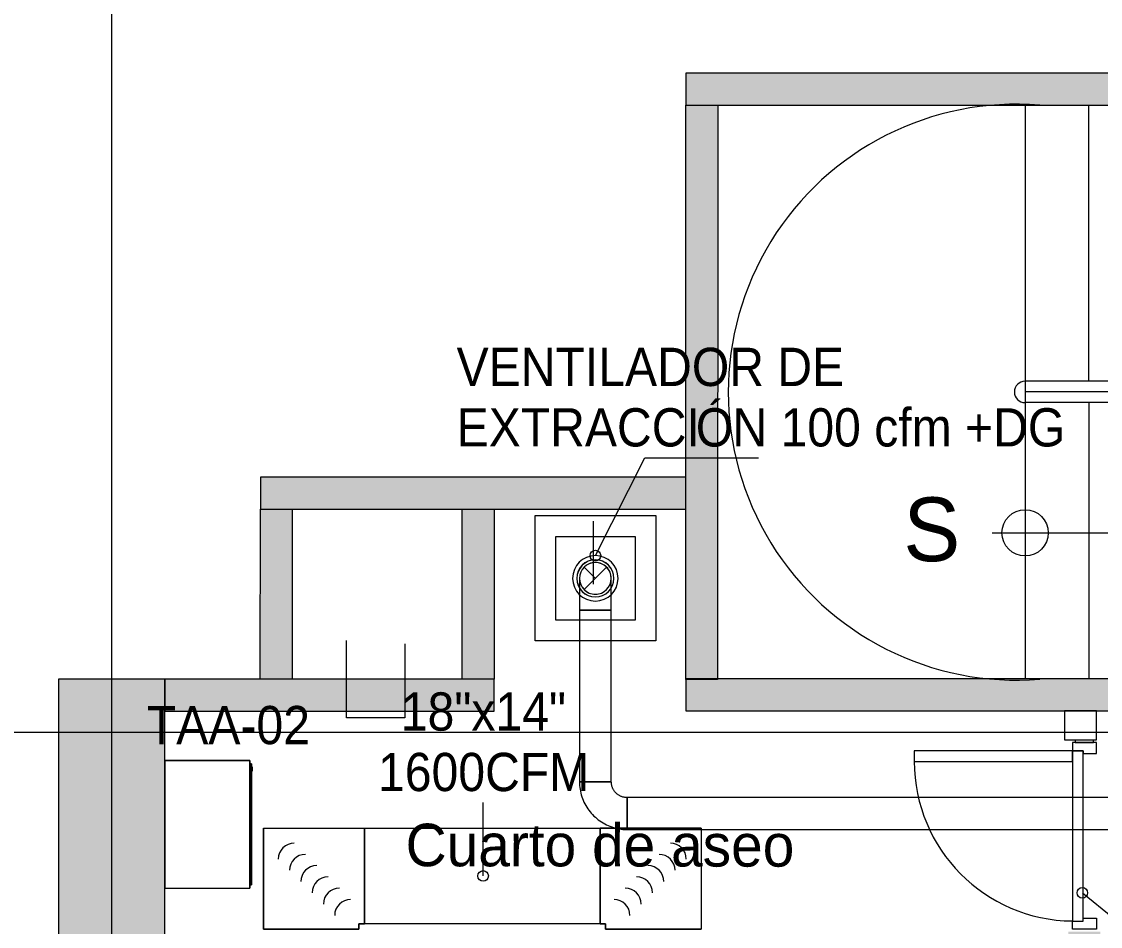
# Model space of a CAD drawing. Header units: metres. Extents: x 31.9 to 124, y -29 to 44.
# Drawn here: x 63.58 to 68.65, y -12.84 to -8.58 of the extents above; entities that cross this region are included whole.
import ezdxf

# ---------------------------------------------------------------- set-up
doc = ezdxf.new("R2010")
doc.units = ezdxf.units.M
doc.header["$LTSCALE"] = 100
doc.linetypes.add('Hidden 1_5', pattern=[0.0022, 0.0015, -0.0007])
for name, color, linetype, lineweight in [('A-GENM', 7, 'Continuous', 18), ('ARQ', 8, 'Continuous', 0), ('G-ANNO-TEXT', 7, 'Continuous', 9), ('M-EQPM', 7, 'Continuous', 18), ('M-EQPM-IDEN', 7, 'Continuous', 9), ('M-HVAC-DUCT', 7, 'Continuous', 18), ('M-HVAC-DUCT-ANNO', 7, 'Hidden 1_5', 18), ('M-HVAC-DUCT-IDEN', 7, 'Continuous', 9)]:
    doc.layers.add(name, color=color, linetype=linetype, lineweight=lineweight)
doc.styles.add('SansSerif', font='SANSS__.TTF', dxfattribs={"width": 0.9, "height": 0.18})

# ---------------------------------------------------------------- blocks, each defined once
blk = doc.blocks.new('Est etapa 3 torre')
at = {"layer": 'ARQ'}
h = blk.add_hatch(color=256, dxfattribs=at)
h.paths.add_polyline_path([(1123.5504, -5959.124), (1123.0504, -5959.124), (1123.0504, -5957.624), (1123.5504, -5957.624)])
h.paths.add_polyline_path([(1116.0504, -5959.124), (1115.5504, -5959.124), (1115.5504, -5957.624), (1116.0504, -5957.624)])
h.paths.add_polyline_path([(1139.548, -5959.124), (1139.048, -5959.124), (1139.048, -5957.624), (1139.548, -5957.624)])
h.paths.add_polyline_path([(1132.0504, -5959.124), (1131.5504, -5959.124), (1131.5504, -5957.624), (1132.0504, -5957.624)])
h.paths.add_polyline_path([(1140.048, -5967.6488), (1140.048, -5968.1488), (1138.548, -5968.1488), (1138.548, -5967.6488)])
h.paths.add_polyline_path([(1124.0504, -5967.6488), (1124.0504, -5968.1488), (1122.5504, -5968.1488), (1122.5504, -5967.6488)])
h.paths.add_polyline_path([(1131.0504, -5967.6488), (1131.0504, -5968.1488), (1132.5504, -5968.1488), (1132.5504, -5967.6488)])
h.paths.add_polyline_path([(1115.0504, -5967.6488), (1115.0504, -5968.1488), (1116.5504, -5968.1488), (1116.5504, -5967.6488)])
h.paths.add_polyline_path([(1140.048, -5975.6488), (1140.048, -5976.1488), (1138.548, -5976.1488), (1138.548, -5975.6488)])
h.paths.add_polyline_path([(1124.0504, -5975.6488), (1124.0504, -5976.1488), (1122.5504, -5976.1488), (1122.5504, -5975.6488)])
h.paths.add_polyline_path([(1131.0504, -5975.6488), (1131.0504, -5976.1488), (1132.5504, -5976.1488), (1132.5504, -5975.6488)])
h.paths.add_polyline_path([(1115.0504, -5975.6488), (1115.0504, -5976.1488), (1116.5504, -5976.1488), (1116.5504, -5975.6488)])
h.paths.add_polyline_path([(1140.048, -5985.7488), (1140.048, -5986.2488), (1138.548, -5986.2488), (1138.548, -5985.7488)])
h.paths.add_polyline_path([(1124.0504, -5985.7488), (1124.0504, -5986.2488), (1122.5504, -5986.2488), (1122.5504, -5985.7488)])
h.paths.add_polyline_path([(1131.0504, -5985.7488), (1131.0504, -5986.2488), (1132.5504, -5986.2488), (1132.5504, -5985.7488)])
h.paths.add_polyline_path([(1115.0504, -5985.7488), (1115.0504, -5986.2488), (1116.5504, -5986.2488), (1116.5504, -5985.7488)])
h.paths.add_polyline_path([(1140.048, -5993.7488), (1140.048, -5994.2488), (1138.548, -5994.2488), (1138.548, -5993.7488)])
h.paths.add_polyline_path([(1124.0504, -5993.7488), (1124.0504, -5994.2488), (1122.5504, -5994.2488), (1122.5504, -5993.7488)])
h.paths.add_polyline_path([(1131.0504, -5993.7488), (1131.0504, -5994.2488), (1132.5504, -5994.2488), (1132.5504, -5993.7488)])
h.paths.add_polyline_path([(1115.0504, -5993.7488), (1115.0504, -5994.2488), (1116.5504, -5994.2488), (1116.5504, -5993.7488)])
h.paths.add_polyline_path([(1132.0504, -6003.4264), (1131.5504, -6003.4264), (1131.5504, -6004.9218), (1132.0504, -6004.9218)])
h.paths.add_polyline_path([(1138.1528, -6003.4238), (1139.6528, -6003.4238), (1139.6528, -6003.9238), (1138.1528, -6003.9238)])
h.paths.add_polyline_path([(1116.0504, -6004.9241), (1116.0504, -6003.4241), (1115.5504, -6003.4241), (1115.5504, -6004.9241)])
h.paths.add_polyline_path([(1123.5504, -6004.9241), (1123.5504, -6003.4241), (1123.0504, -6003.4241), (1123.0504, -6004.9241)])
h.paths.add_polyline_path([(1139.048, -6011.9488), (1139.048, -6009.5488), (1139.548, -6009.5488), (1139.548, -6011.9488)])
h.paths.add_polyline_path([(1131.5504, -6009.5488), (1131.5504, -6011.9488), (1132.0504, -6011.9488), (1132.0504, -6009.5488)])
h.paths.add_polyline_path([(1123.0504, -6009.5488), (1123.0504, -6011.9488), (1123.5504, -6011.9488), (1123.5504, -6009.5488)])
h.paths.add_polyline_path([(1116.0504, -6009.5488), (1116.0504, -6011.9488), (1115.5504, -6011.9488), (1115.5504, -6009.5488)])
for p, q in [((1131.8004, -5955.3542), (1131.8004, -6014.9141)), ((1113.6705, -6003.6738), (1145.3332, -6003.6738))]:
    blk.add_line(p, q, dxfattribs=at)
blk.add_lwpolyline([(1132.0504, -6004.9241), (1132.0504, -6003.4241), (1131.5504, -6003.4241), (1131.5504, -6004.9241)], close=True, dxfattribs=at)
blk = doc.blocks.new('P6-7-8')
at = {"layer": 'ARQ', "ltscale": 0.03}
h = blk.add_hatch(color=256, dxfattribs=at)
h.dxf.hatch_style = 1
h.paths.add_polyline_path([(129.3866, -2853.8558), (129.3866, -2854.0058), (129.7348, -2854.0058), (129.7348, -2853.8558)])
h.paths.add_polyline_path([(129.7348, -2853.8558), (129.8848, -2853.8558), (129.8848, -2855.2067), (129.7348, -2855.2067)])
h.paths.add_polyline_path([(132.4463, -2855.3568), (132.4463, -2855.2067), (129.3866, -2855.2064), (129.3866, -2855.3564)])
h.paths.add_polyline_path([(129.0366, -2859.9805), (129.0366, -2855.3558), (128.8866, -2855.3558), (128.8866, -2859.6151), (128.8866, -2859.9805)])
h.paths.add_polyline_path([(132.4462, -2858.5312), (132.2962, -2858.5312), (132.2962, -2855.3568), (132.4462, -2855.3568)])
h.paths.add_polyline_path([(131.046, -2858.3812), (131.0462, -2860.0708), (131.3462, -2860.0708), (131.3462, -2859.9205), (131.1971, -2859.9207), (131.196, -2858.3812)])
h.paths.add_polyline_path([(132.4462, -2859.9205), (132.2962, -2859.9205), (132.2962, -2860.5702), (132.4462, -2860.5702)])
h.paths.add_polyline_path([(132.2463, -2860.0708), (132.2962, -2860.0706), (132.2962, -2859.9205), (132.2463, -2859.9207)])
h.paths.add_polyline_path([(128.8866, -2862.4152), (132.4463, -2862.4152), (132.4463, -2862.2651), (129.3866, -2862.2651), (129.3866, -2862.3806), (128.8866, -2862.3806)])
h.paths.add_polyline_path([(132.2962, -2861.7703), (132.2962, -2862.2651), (132.4463, -2862.2651), (132.4463, -2861.7703)])
h.paths.add_polyline_path([(135.762, -2859.9205), (135.762, -2860.0705), (135.1955, -2860.0705), (135.1955, -2862.4352), (135.0455, -2862.4352), (135.0455, -2859.9205)])
h.paths.add_polyline_path([(138.3144, -2859.9205), (138.3144, -2860.0705), (137.8866, -2860.0705), (137.8866, -2859.9806), (137.3866, -2859.9806), (137.3866, -2860.0705), (136.962, -2860.0705), (136.962, -2859.9205)])
h.paths.add_polyline_path([(135.1955, -2862.4352), (142.2381, -2862.4352), (142.2381, -2862.2825), (135.1955, -2862.2825)])
h.paths.add_polyline_path([(140.5135, -2859.9206), (140.5135, -2860.0706), (139.5144, -2860.0706), (139.5144, -2859.9206)])
h.paths.add_polyline_path([(139.9389, -2862.2825), (140.089, -2862.2825), (140.089, -2860.0706), (139.939, -2860.0706), (139.939, -2860.0686), (139.9389, -2862.2825), (139.9389, -2862.2825)])
h.paths.add_polyline_path([(141.7135, -2859.9206), (141.7135, -2860.0706), (142.2381, -2860.0706), (142.2381, -2862.4352), (142.3882, -2862.4352), (142.3882, -2859.9206)])
h.paths.add_polyline_path([(145.3842, -2862.2806), (149.1854, -2862.2806), (149.1854, -2862.4306), (145.3842, -2862.4306)])
h.paths.add_polyline_path([(144.8341, -2862.4306), (144.8341, -2859.9806), (144.8842, -2859.9806), (144.8842, -2862.3806), (145.3842, -2862.3806), (145.3842, -2862.4306)])
h.paths.add_polyline_path([(148.6195, -2860.7769), (148.6195, -2862.2806), (148.4694, -2862.2806), (148.4694, -2860.7769)])
h.paths.add_polyline_path([(148.6195, -2860.7769), (149.0353, -2860.7769), (149.0353, -2860.9269), (148.6195, -2860.927)])
h.paths.add_polyline_path([(149.1854, -2860.7769), (149.1854, -2862.2806), (149.0354, -2862.2806), (149.0353, -2860.7769)])
h.paths.add_polyline_path([(146.0333, -2858.4611), (149.0353, -2858.461), (149.0353, -2858.6111), (146.0333, -2858.6112)])
h.paths.add_polyline_path([(146.4926, -2857.5198), (146.4926, -2858.461), (146.6427, -2858.461), (146.6427, -2857.5198)])
h.paths.add_polyline_path([(144.8327, -2856.359), (144.8341, -2859.9806), (144.9842, -2859.9806), (144.9828, -2856.359)])
h.paths.add_polyline_path([(145.127, -2858.4611), (144.9836, -2858.4611), (144.9836, -2858.6112), (145.127, -2858.6112)])
h.paths.add_polyline_path([(146.4926, -2856.369), (149.0353, -2856.369), (149.0353, -2856.519), (146.4926, -2856.519)])
h.paths.add_polyline_path([(149.1854, -2856.369), (149.1854, -2857.5723), (149.0354, -2857.5723), (149.0353, -2856.369)])
h.paths.add_polyline_path([(146.4926, -2852.6021), (146.4926, -2854.1615), (146.6427, -2854.1615), (146.6426, -2852.6021)])
h.paths.add_polyline_path([(148.5879, -2852.6043), (146.4926, -2852.6004), (146.4926, -2852.4504), (148.5887, -2852.4545)])
h.paths.add_polyline_path([(148.8053, -2851.006), (140.3375, -2851.0061), (140.3375, -2851.1561), (148.8053, -2851.156)])
h.paths.add_polyline_path([(140.3375, -2853.8568), (140.3379, -2851.1561), (140.4879, -2851.1561), (140.4875, -2853.8567)])
h = blk.add_hatch(color=256, dxfattribs=at)
h.dxf.hatch_style = 1
h.paths.add_polyline_path([(140.3375, -2852.9059), (138.3366, -2852.906), (138.3366, -2853.056), (140.3375, -2853.0559)])
h.paths.add_polyline_path([(139.4367, -2853.0559), (139.4356, -2854.0059), (137.8866, -2854.0061), (137.8866, -2853.8561), (138.3356, -2853.8557), (138.3366, -2853.056), (138.4866, -2853.0593), (138.4856, -2853.8554), (139.2861, -2853.856), (139.2872, -2853.0559)])
h = blk.add_hatch(color=256, dxfattribs=at)
h.dxf.hatch_style = 1
h.paths.add_polyline_path([(143.989, -2853.8549), (140.3375, -2853.855), (140.3375, -2854.005), (143.989, -2854.0049)])
h.paths.add_polyline_path([(138.6866, -2855.3571), (138.6866, -2855.2071), (139.2504, -2855.2067), (139.2504, -2855.3568)])
h.paths.add_polyline_path([(140.0504, -2855.3573), (140.0504, -2855.2073), (140.7044, -2855.207), (140.7044, -2855.357)])
h.paths.add_polyline_path([(142.1381, -2855.3576), (142.1381, -2855.2075), (141.5044, -2855.207), (141.5044, -2855.357)])
h.paths.add_polyline_path([(142.2882, -2856.369), (142.1381, -2856.369), (142.1381, -2855.044), (142.2881, -2855.044)])
h.paths.add_polyline_path([(135.0455, -2856.369), (142.2882, -2856.369), (142.2882, -2856.519), (135.0455, -2856.519)])
h.paths.add_polyline_path([(140.639, -2856.3689), (140.4889, -2856.3689), (140.4889, -2855.3571), (140.6389, -2855.3571)])
h.paths.add_polyline_path([(138.9898, -2856.3688), (138.8398, -2856.3688), (138.8397, -2855.357), (138.9897, -2855.357)])
h.paths.add_polyline_path([(135.0457, -2856.369), (135.0455, -2855.3568), (135.1956, -2855.3568), (135.1957, -2856.369)])
h.paths.add_polyline_path([(135.0455, -2855.3571), (135.0455, -2855.207), (137.3866, -2855.2067), (137.3866, -2855.3568)])
at = {"layer": 'ARQ'}
for p, q in [((141.9339, -2851.1548), (141.9339, -2853.8546)), ((142.2339, -2852.4548), (142.2339, -2851.155)), ((144.9339, -2852.4548), (141.9339, -2852.4548)), ((144.9339, -2852.5048), (141.9339, -2852.5048)), ((144.9339, -2852.5548), (141.9339, -2852.5548)), ((142.2339, -2852.5548), (142.2339, -2853.8546)), ((139.9026, -2853.1123), (139.9026, -2853.4087))]:
    blk.add_line(p, q, dxfattribs=at)
for points in [[(148.8053, -2851.006), (140.3375, -2851.0061), (140.3375, -2851.1561), (148.8053, -2851.156)], [(140.3375, -2852.9059), (138.3366, -2852.906), (138.3366, -2853.056), (140.3375, -2853.0559)], [(138.4866, -2853.056), (138.4856, -2853.856), (138.3356, -2853.856), (138.3366, -2853.056)], [(139.4366, -2853.056), (139.4356, -2853.856), (139.2856, -2853.856), (139.2866, -2853.056)], [(140.1969, -2853.0867), (140.1969, -2853.6757), (139.6293, -2853.6757), (139.6293, -2853.0867)], [(140.0994, -2853.1842), (140.0994, -2853.5782), (139.7268, -2853.5782), (139.7268, -2853.1842)], [(139.4356, -2853.856), (137.8866, -2853.8561), (137.8866, -2854.0061), (139.4356, -2854.006)], [(143.989, -2853.8549), (140.3375, -2853.855), (140.3375, -2854.005), (143.989, -2854.0049)], [(142.2694, -2854.1416), (142.2694, -2854.0049), (142.1194, -2854.0049), (142.1194, -2854.1416)], [(142.1567, -2854.243), (142.1567, -2854.1923), (141.4126, -2854.1923), (141.4126, -2854.243)], [(142.2074, -2854.1923), (142.1567, -2854.1923), (142.1567, -2854.9933), (142.2074, -2854.9933)]]:
    blk.add_lwpolyline(points, close=True, dxfattribs=at)
at = {"layer": 'ARQ', "elevation": 1207.5455}
blk.add_lwpolyline([(140.3375, -2853.8568), (140.3379, -2851.1561), (140.4879, -2851.1561), (140.4875, -2853.8568)], close=True, dxfattribs=at)
at = {"layer": 'ARQ'}
for points in [[(141.7794, -2853.1675), (142.9166, -2853.1675), (142.7869, -2853.0811)], [(141.7794, -2853.1675), (142.9166, -2853.1675), (142.7869, -2853.254)], [(139.0162, -2853.6902), (139.0162, -2854.0373), (138.742, -2854.0373), (138.742, -2853.6735)], [(142.1694, -2854.1416), (142.1694, -2854.1543), (142.2565, -2854.1543), (142.2565, -2854.1416)], [(142.2074, -2854.205), (142.2692, -2854.205), (142.2692, -2854.1543), (142.1567, -2854.1543), (142.1567, -2854.1923), (142.2074, -2854.1923), (142.2074, -2854.205)], [(142.2074, -2854.9806), (142.2692, -2854.9806), (142.2692, -2855.0313), (142.1567, -2855.0313), (142.1567, -2854.9933), (142.2074, -2854.9933), (142.2074, -2854.9806)]]:
    blk.add_lwpolyline(points, dxfattribs=at)
blk.add_circle((141.9339, -2853.1675), 0.1089, dxfattribs=at)
for centre, radius, start, end in [((141.8919, -2852.5059), 1.3544, 85.3087, 274.6913), ((141.9339, -2852.5048), 0.05, 90, 270), ((142.1634, -2854.2424), 0.7509, 180.044, 269.4867)]:
    blk.add_arc(centre, radius, start, end, dxfattribs=at)
blk.add_blockref('Est etapa 3 torre', (-994.1638, 3149.5683), dxfattribs=at)
for s, height, rotation, p in [('S', 0.3, 0.0669, (141.3614, -2853.3011)), ('Cuarto de aseo', 0.2, 359.9331, (139.0196, -2854.7356))]:
    blk.add_text(s, height=height, rotation=rotation, dxfattribs=at).set_placement(p)
blk = doc.blocks.new('VENT_ EXT_ 100 CFM - HCM-150-1977703-NIVEL 07')
at = {"layer": 'M-EQPM', "color": 3, "true_color": 0x00ff00}
for radius, start, end in [(0.107, 90, 270), (0.087, 90, 270), (0.087, 90, 270), (0.087, 90, 270), (0.107, 270, 90), (0.087, 270, 90), (0.087, 270, 90), (0.087, 270, 90)]:
    blk.add_arc((66.2777, -11.1998), radius, start, end, dxfattribs=at)
blk = doc.blocks.new('M_Round Transition - Angle - 30 PVC-2038070-NIVEL 07')
at = {"layer": 'M-HVAC-DUCT', "color": 3, "true_color": 0x00ff00}
for radius, start, end in [(0.0876, 0, 180), (0.075, 360, 180), (0.0876, 180, 0), (0.075, 180, 360)]:
    blk.add_arc((66.2777, -11.1998), radius, start, end, dxfattribs=at)
blk = doc.blocks.new('M_Round Elbow - 1 D PVC-1977997-NIVEL 07')
at = {"layer": 'M-HVAC-DUCT', "color": 3, "true_color": 0x00ff00}
for p, q in [((0, 0.15), (-0.075, 0.15)), ((0, 0.15), (-0.075, 0.15)), ((0.075, 0.15), (0, 0.15)), ((0.075, 0.15), (0, 0.15)), ((-0.15, 0.075), (-0.15, 0)), ((-0.15, 0.075), (-0.15, 0)), ((-0.15, 0), (-0.15, -0.075)), ((-0.15, 0), (-0.15, -0.075))]:
    blk.add_line(p, q, dxfattribs=at)
at = {"layer": 'M-HVAC-DUCT', "color": 3, "true_color": 0x00ff00, "flags": 128}
for points in [[(-0.075, 0.15), (-0.0751, 0.147), (-0.0752, 0.144), (-0.0755, 0.141), (-0.076, 0.1381), (-0.0765, 0.1351), (-0.0771, 0.1322), (-0.0779, 0.1293), (-0.0788, 0.1264), (-0.0798, 0.1236), (-0.0809, 0.1208), (-0.0821, 0.1181), (-0.0835, 0.1154), (-0.0849, 0.1127), (-0.0865, 0.1102), (-0.0881, 0.1077), (-0.0898, 0.1052), (-0.0917, 0.1028), (-0.0936, 0.1005), (-0.0956, 0.0983), (-0.0977, 0.0962), (-0.0999, 0.0942), (-0.1022, 0.0922), (-0.1046, 0.0903), (-0.107, 0.0886), (-0.1095, 0.0869), (-0.112, 0.0853), (-0.1147, 0.0839), (-0.1173, 0.0825), (-0.12, 0.0812), (-0.1228, 0.0801), (-0.1256, 0.0791), (-0.1285, 0.0781), (-0.1314, 0.0773), (-0.1343, 0.0767), (-0.1373, 0.0761), (-0.1402, 0.0756), (-0.1432, 0.0753), (-0.1462, 0.0751), (-0.1492, 0.075), (-0.15, 0.075)], [(-0.15, -0.075), (-0.141, -0.0748), (-0.132, -0.0743), (-0.1231, -0.0734), (-0.1142, -0.0721), (-0.1053, -0.0705), (-0.0965, -0.0686), (-0.0878, -0.0662), (-0.0792, -0.0636), (-0.0707, -0.0606), (-0.0624, -0.0572), (-0.0542, -0.0536), (-0.0461, -0.0496), (-0.0382, -0.0453), (-0.0305, -0.0406), (-0.023, -0.0357), (-0.0156, -0.0305), (-0.0085, -0.025), (-0.0016, -0.0192), (0.005, -0.0131), (0.0114, -0.0068), (0.0175, -0.0002), (0.0234, 0.0066), (0.029, 0.0137), (0.0343, 0.021), (0.0393, 0.0284), (0.044, 0.0361), (0.0484, 0.044), (0.0525, 0.052), (0.0563, 0.0601), (0.0597, 0.0685), (0.0628, 0.0769), (0.0656, 0.0855), (0.068, 0.0942), (0.07, 0.1029), (0.0717, 0.1118), (0.0731, 0.1207), (0.0741, 0.1296), (0.0747, 0.1386), (0.075, 0.1476), (0.075, 0.15)]]:
    blk.add_lwpolyline(points, dxfattribs=at)
blk = doc.blocks.new('M_Round Elbow - 1 D PVC-V17-NIVEL 07')
at = {"layer": 'M-HVAC-DUCT', "color": 3, "true_color": 0x00ff00}
for p, q in [((66.2027, -11.3498), (66.2777, -11.3498)), ((66.2027, -11.3498), (66.2777, -11.3498)), ((66.2777, -11.3498), (66.3527, -11.3498)), ((66.2777, -11.3498), (66.3527, -11.3498))]:
    blk.add_line(p, q, dxfattribs=at)
at = {"layer": 'M-HVAC-DUCT', "color": 3, "true_color": 0x00ff00, "flags": 128}
for points in [[(66.2027, -11.1998), (66.2027, -11.1999), (66.2027, -11.2003), (66.2027, -11.2009), (66.2027, -11.2017), (66.2027, -11.2028), (66.2027, -11.2041), (66.2027, -11.2057), (66.2027, -11.2074), (66.2027, -11.2094), (66.2027, -11.2117), (66.2027, -11.2141), (66.2027, -11.2168), (66.2027, -11.2196), (66.2027, -11.2227), (66.2027, -11.226), (66.2027, -11.2295), (66.2027, -11.2332), (66.2027, -11.237), (66.2027, -11.2411), (66.2027, -11.2453), (66.2027, -11.2497), (66.2027, -11.2542), (66.2027, -11.2589), (66.2027, -11.2638), (66.2027, -11.2688), (66.2027, -11.2739), (66.2027, -11.2791), (66.2027, -11.2845), (66.2027, -11.2899), (66.2027, -11.2955), (66.2027, -11.3011), (66.2027, -11.3068), (66.2027, -11.3126), (66.2027, -11.3184), (66.2027, -11.3243), (66.2027, -11.3303), (66.2027, -11.3362), (66.2027, -11.3422), (66.2027, -11.3482), (66.2027, -11.3498)], [(66.3527, -11.3498), (66.3527, -11.3438), (66.3527, -11.3378), (66.3527, -11.3319), (66.3527, -11.3259), (66.3527, -11.32), (66.3527, -11.3142), (66.3527, -11.3084), (66.3527, -11.3026), (66.3527, -11.297), (66.3527, -11.2914), (66.3527, -11.2859), (66.3527, -11.2806), (66.3527, -11.2753), (66.3527, -11.2701), (66.3527, -11.2651), (66.3527, -11.2602), (66.3527, -11.2555), (66.3527, -11.2509), (66.3527, -11.2465), (66.3527, -11.2422), (66.3527, -11.2381), (66.3527, -11.2342), (66.3527, -11.2305), (66.3527, -11.2269), (66.3527, -11.2236), (66.3527, -11.2205), (66.3527, -11.2175), (66.3527, -11.2148), (66.3527, -11.2123), (66.3527, -11.21), (66.3527, -11.208), (66.3527, -11.2061), (66.3527, -11.2045), (66.3527, -11.2031), (66.3527, -11.202), (66.3527, -11.2011), (66.3527, -11.2004), (66.3527, -11.2), (66.3527, -11.1998), (66.3527, -11.1998)]]:
    blk.add_lwpolyline(points, dxfattribs=at)
at = {"layer": 'M-HVAC-DUCT', "color": 3, "true_color": 0x00ff00}
for start, end in [(90, 180), (0, 90), (180, 270), (270, 0)]:
    blk.add_arc((66.2777, -11.1998), 0.075, start, end, dxfattribs=at)
blk = doc.blocks.new('Rectangular Elbow - Mitered - Single Thickness Vanes - LAMINA-2840884-NIVEL 07')
at = {"layer": 'A-GENM', "color": 4, "true_color": 0x00ffff}
for centre in [(-0.1856, 0.1856), (-0.1856, 0.1856), (-0.1326, 0.1326), (-0.1326, 0.1326), (-0.0795, 0.0795), (-0.0795, 0.0795), (-0.0265, 0.0265), (-0.0265, 0.0265), (0.0265, -0.0265), (0.0265, -0.0265), (0.0795, -0.0795), (0.0795, -0.0795)]:
    blk.add_arc(centre, 0.075, 270, 360, dxfattribs=at)
at = {"layer": 'M-HVAC-DUCT', "color": 4, "true_color": 0x00ffff}
for p, q in [((-0.2504, 0.225), (-0.2504, -0.225)), ((-0.2504, -0.225), (-0.2504, 0.225)), ((-0.2504, 0.225), (-0.225, 0.225)), ((-0.225, 0.225), (-0.2504, 0.225)), ((-0.225, 0.225), (-0.225, 0.2504)), ((0.225, 0.2504), (-0.225, 0.2504)), ((-0.225, 0.2504), (0.225, 0.2504)), ((-0.225, 0.2504), (-0.225, 0.225)), ((0.225, -0.225), (0.225, 0.2504)), ((0.225, 0.2504), (0.225, -0.225)), ((0.225, -0.225), (-0.2504, -0.225)), ((0.225, -0.225), (-0.2504, -0.225))]:
    blk.add_line(p, q, dxfattribs=at)
blk = doc.blocks.new('TAA - Ayura Etapa 3 - TAA - Ayura Etapa 3-2429334-NIVEL 07')
at = {"layer": 'M-EQPM', "color": 1, "true_color": 0xff0000}
for p, q in [((-1, 0), (-1.6, 0)), ((-1.6, 0), (-1, 0)), ((-1.6, 0), (-1.6, -0.4)), ((-1.6, 0), (-1.6, -0.4)), ((-1, -0.4), (-1, 0)), ((-1, 0), (-1, -0.4)), ((-1, -0.4), (-1.6, -0.4)), ((-1.6, -0.4), (-1, -0.4)), ((-1.015, -0.4), (-1.5838, -0.4)), ((-1.5838, -0.4), (-1.015, -0.4)), ((-1.5838, -0.4), (-1.5838, -0.4079)), ((-1.5838, -0.4), (-1.5838, -0.4079)), ((-1.015, -0.4079), (-1.015, -0.4)), ((-1.015, -0.4), (-1.015, -0.4079)), ((-1.015, -0.4079), (-1.5838, -0.4079)), ((-1.5838, -0.4079), (-1.015, -0.4079)), ((-1.0416, -0.4079), (-1.0487, -0.4079)), ((-1.0487, -0.4079), (-1.0461, -0.4079)), ((-1.0487, -0.4079), (-1.0487, -0.4121)), ((-1.0461, -0.4121), (-1.0487, -0.4121)), ((-1.0487, -0.4121), (-1.0416, -0.4121)), ((-1.0461, -0.4079), (-1.0364, -0.4079)), ((-1.0461, -0.4079), (-1.0461, -0.4121)), ((-1.0364, -0.4121), (-1.0461, -0.4121)), ((-1.0319, -0.4079), (-1.0416, -0.4079)), ((-1.0416, -0.4079), (-1.0416, -0.4121)), ((-1.0416, -0.4121), (-1.0319, -0.4121)), ((-1.0364, -0.4079), (-1.0293, -0.4079)), ((-1.0364, -0.4079), (-1.0364, -0.4121)), ((-1.0293, -0.4121), (-1.0364, -0.4121)), ((-1.0293, -0.4079), (-1.0319, -0.4079)), ((-1.0319, -0.4079), (-1.0319, -0.4121)), ((-1.0319, -0.4121), (-1.0293, -0.4121)), ((-1.0293, -0.4121), (-1.0293, -0.4079))]:
    blk.add_line(p, q, dxfattribs=at)

msp = doc.modelspace()

# ---------------------------------------------------------------- linework, layer by layer
at = {"layer": 'G-ANNO-TEXT'}
msp.add_line((68.5685, -12.6789), (68.7119, -12.7948), dxfattribs=at)
msp.add_circle((68.5685, -12.6789), 0.025, dxfattribs=at)
at = {"layer": 'M-EQPM-IDEN'}
for p, q in [((66.2777, -11.0928), (66.511, -10.6326)), ((66.511, -10.6326), (67.0447, -10.6326))]:
    msp.add_line(p, q, dxfattribs=at)
msp.add_circle((66.2777, -11.0928), 0.025, dxfattribs=at)
at = {"layer": 'M-HVAC-DUCT', "color": 3, "true_color": 0x00ff00}
for p, q in [((66.2027, -11.3498), (66.2027, -12.1562)), ((66.3527, -11.3498), (66.2027, -11.3498)), ((66.3527, -12.1562), (66.3527, -11.3498)), ((66.2027, -12.1562), (66.3527, -12.1562)), ((73.0078, -12.2312), (66.4277, -12.2312)), ((66.4277, -12.2312), (66.4277, -12.3812)), ((66.4277, -12.3812), (73.0078, -12.3812))]:
    msp.add_line(p, q, dxfattribs=at)
at = {"layer": 'M-HVAC-DUCT', "color": 4, "true_color": 0x00ffff}
for p, q in [((65.1911, -12.8244), (65.1911, -12.3744)), ((65.1911, -12.3744), (66.3006, -12.3744)), ((66.3006, -12.8244), (66.3006, -12.3744)), ((66.3006, -12.8244), (65.1911, -12.8244))]:
    msp.add_line(p, q, dxfattribs=at)
at = {"layer": 'M-HVAC-DUCT-ANNO', "color": 3, "true_color": 0x00ff00}
for p, q in [((66.3307, -11.1468), (66.2247, -11.2529)), ((66.2777, -11.1998), (66.2247, -11.1468))]:
    msp.add_line(p, q, dxfattribs=at)
for start, end in [(0, 180), (180, 0)]:
    msp.add_arc((66.2777, -11.1998), 0.075, start, end, dxfattribs=at)
at = {"layer": 'M-HVAC-DUCT-IDEN'}
msp.add_line((65.7495, -12.5994), (65.7495, -12.2535), dxfattribs=at)
msp.add_circle((65.7495, -12.5994), 0.025, dxfattribs=at)

# ---------------------------------------------------------------- block references
at = {"layer": 'ARQ', "linetype": 'Continuous'}
msp.add_blockref('P6-7-8', (-73.6348, 2842.1819), dxfattribs=at)
at = {"layer": 'M-EQPM', "color": 3, "true_color": 0x00ff00}
msp.add_blockref('VENT_ EXT_ 100 CFM - HCM-150-1977703-NIVEL 07', (0, 0), dxfattribs=at)
at = {"layer": 'M-EQPM', "color": 1, "true_color": 0xff0000, "rotation": 90.0000000000001}
msp.add_blockref('TAA - Ayura Etapa 3 - TAA - Ayura Etapa 3-2429334-NIVEL 07', (64.2517, -11.0572), dxfattribs=at)
at = {"layer": 'M-HVAC-DUCT', "color": 3, "true_color": 0x00ff00}
for name in ['M_Round Transition - Angle - 30 PVC-2038070-NIVEL 07', 'M_Round Elbow - 1 D PVC-V17-NIVEL 07']:
    msp.add_blockref(name, (0, 0), dxfattribs=at)
at = {"layer": 'M-HVAC-DUCT', "color": 3, "true_color": 0x00ff00, "rotation": 270}
msp.add_blockref('M_Round Elbow - 1 D PVC-1977997-NIVEL 07', (66.2777, -12.3062), dxfattribs=at)
at = {"layer": 'M-HVAC-DUCT', "color": 4, "true_color": 0x00ffff}
for p, rotation in [((64.9407, -12.5994), 180), ((66.551, -12.5994), 90)]:
    msp.add_blockref('Rectangular Elbow - Mitered - Single Thickness Vanes - LAMINA-2840884-NIVEL 07', p, dxfattribs=dict(at, rotation=rotation))

# ---------------------------------------------------------------- texts
at = {"layer": 'G-ANNO-TEXT', "insert": (64.1678, -11.7998), "char_height": 0.18, "width": 0.916329, "attachment_point": 1, "style": 'SansSerif'}
msp.add_mtext('TAA-02', dxfattribs=at)
at = {"layer": 'M-EQPM-IDEN', "char_height": 0.18, "attachment_point": 1, "style": 'SansSerif'}
for s, insert, width in [('VENTILADOR DE', (65.6249, -10.1151), 2.171771), ('Ó', (66.7501, -10.3995), 0.20924), ('EXTRACCI', (65.6249, -10.3995), 1.36367), ('N 100 cfm +DG', (66.9227, -10.3995), 1.861518)]:
    msp.add_mtext(s, dxfattribs=dict(at, insert=insert, width=width))
at = {"layer": 'M-HVAC-DUCT-IDEN', "char_height": 0.18, "attachment_point": 1, "style": 'SansSerif'}
for s, insert, width in [('18"x14"', (65.3625, -11.736), 0.930759), ('1600CFM', (65.2554, -12.0205), 1.190506)]:
    msp.add_mtext(s, dxfattribs=dict(at, insert=insert, width=width))

doc.saveas('drawing.dxf')
